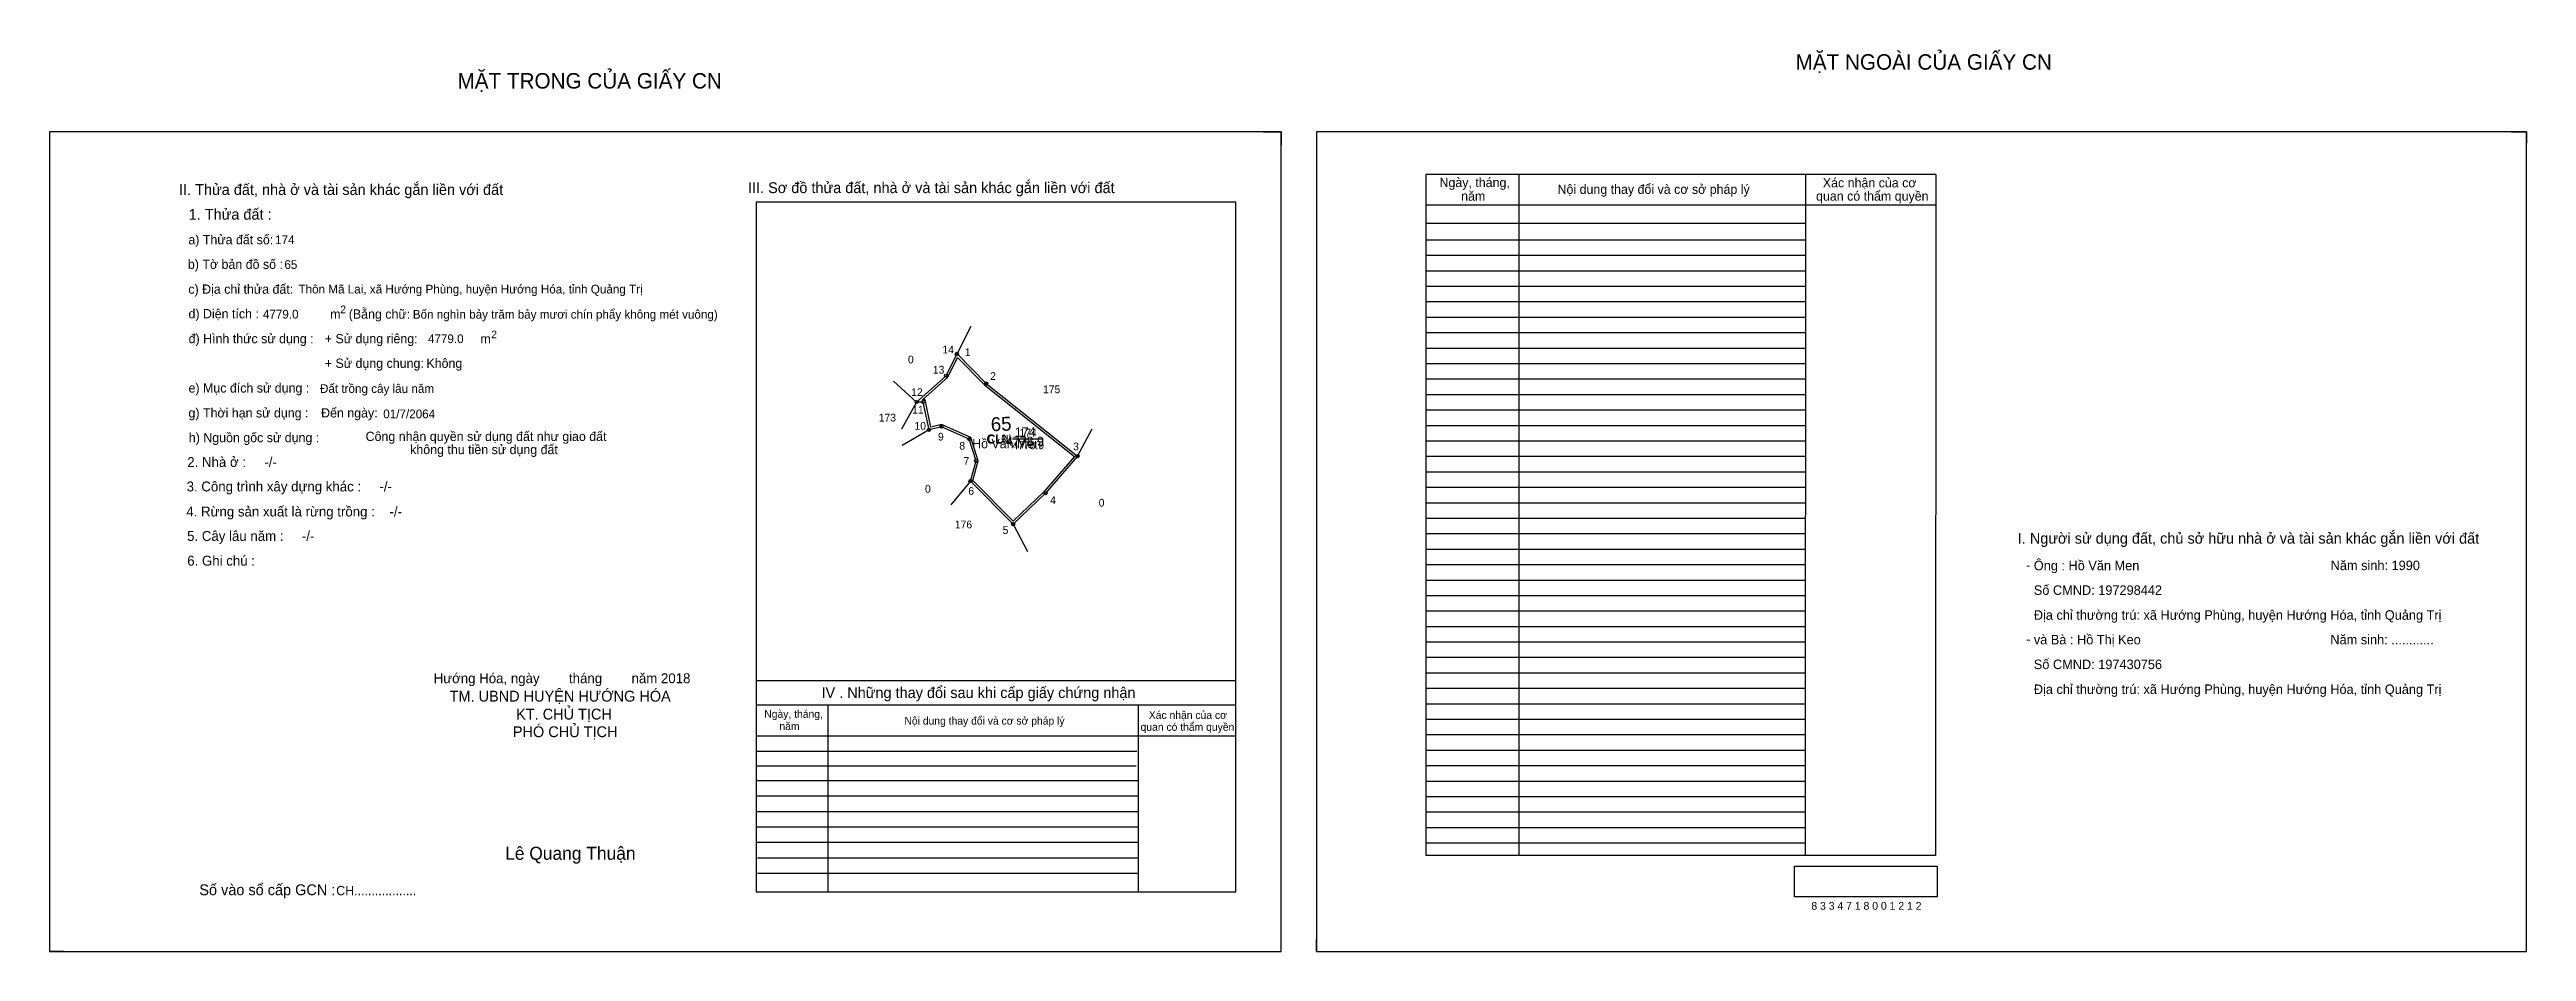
# Model space of a CAD drawing. Extents: x 532385 to 535896, y 1846813 to 1847449.
# Drawn here: x 534294 to 535896, y 1846866 to 1847449 of the extents above.
import ezdxf

# ---------------------------------------------------------------- set-up
doc = ezdxf.new("R2010")
doc.units = 0
for name, color, linetype in [('Default', 7, 'Continuous'), ('Level 10', 7, 'Continuous'), ('Level 11', 7, 'Continuous'), ('Level 13', 7, 'Continuous'), ('Level 2', 7, 'Continuous'), ('Level 27', 7, 'Continuous'), ('Level 3', 7, 'Continuous'), ('Level 36', 7, 'Continuous'), ('Level 4', 7, 'Continuous'), ('Level 5', 7, 'Continuous'), ('Level 55', 7, 'Continuous'), ('Level 6', 7, 'Continuous'), ('Level 7', 7, 'Continuous'), ('Level 8', 7, 'Continuous'), ('Level 9', 7, 'Continuous')]:
    doc.layers.add(name, color=color, linetype=linetype)

msp = doc.modelspace()

# ---------------------------------------------------------------- linework, layer by layer
at = {"layer": 'Level 10'}
for p, q in [((535079.3, 1847395.7), (535090.6, 1847395.7)), ((535090.6, 1847395.7), (535090.6, 1847387.3)), ((535886.1, 1847395.7), (535895.7, 1847395.7)), ((535895.7, 1847395.7), (535895.7, 1847388.3)), ((534294.5, 1846873.5), (534294.5, 1846865.7)), ((535113.4, 1846865.7), (535113.4, 1846873.5)), ((534303.7, 1846865.7), (534294.5, 1846865.7)), ((535113.4, 1846865.7), (535120.5, 1846865.7))]:
    msp.add_line(p, q, dxfattribs=at)
for points in [[(534294.5, 1846865.7), (535090.6, 1846865.7), (535090.6, 1847395.7), (534294.5, 1847395.7)], [(535113.4, 1846865.7), (535895.7, 1846865.7), (535895.7, 1847395.7), (535113.4, 1847395.7)], [(534917.4, 1847142), (534889.8, 1847169.9), (534893.4, 1847183), (534889, 1847197), (534871, 1847205), (534863, 1847203), (534859.3, 1847221), (534855, 1847221), (534874, 1847238), (534881, 1847252), (534881.1, 1847252.2), (534900, 1847233), (534959, 1847186), (534938.3, 1847162)], [(534917.4, 1847144), (534891.4, 1847170.3), (534894.8, 1847183), (534890.1, 1847198), (534871.1, 1847206.5), (534864.1, 1847204.7), (534860.5, 1847222.4), (534858.7, 1847222.4), (534875.1, 1847237.1), (534881.5, 1847249.9), (534899.1, 1847232), (534957, 1847185.8), (534937.3, 1847163)]]:
    msp.add_lwpolyline(points, close=True, dxfattribs=at)
at = {"layer": 'Level 11'}
for centre in [(534881, 1847252), (534881.1, 1847252.2), (534874, 1847238), (534900, 1847233), (534855, 1847221), (534859.3, 1847221), (534863, 1847203), (534871, 1847205), (534889, 1847197), (534893.4, 1847183), (534959, 1847186), (534889.8, 1847169.9), (534938.3, 1847162), (534917.4, 1847142), (534917.4, 1847142)]:
    msp.add_circle(centre, 1, dxfattribs=at)
at = {"layer": 'Level 13'}
msp.add_line((534917.6, 1847197.1), (534932.9, 1847197.1), dxfattribs=at)
at = {"layer": 'Level 27'}
for p, q in [((534881.1, 1847252.2), (534890.3, 1847270)), ((534855, 1847221), (534840.1, 1847234.4)), ((534855, 1847221), (534845.2, 1847203.5)), ((534863, 1847203), (534845.7, 1847193)), ((534959, 1847186), (534968.4, 1847203.6)), ((534889.8, 1847169.9), (534877.1, 1847154.5)), ((534917.4, 1847142), (534926.7, 1847124.3))]:
    msp.add_line(p, q, dxfattribs=at)
at = {"layer": 'Level 6'}
msp.add_lwpolyline([(535422.4, 1846920.8), (535514.8, 1846920.8), (535514.8, 1846901), (535422.4, 1846901)], close=True, dxfattribs=at)
at = {"layer": 'Level 7'}
for p, q in [((535429.4, 1847325.7), (535184.2, 1847325.7)), ((535429.4, 1847315.7), (535184.2, 1847315.7)), ((535429.4, 1847305.7), (535184.2, 1847305.7)), ((535429.4, 1847295.7), (535184.2, 1847295.7)), ((535429.4, 1847285.7), (535184.2, 1847285.7)), ((535429.4, 1847275.7), (535184.2, 1847275.7)), ((535429.4, 1847265.7), (535184.2, 1847265.7)), ((535429.4, 1847255.7), (535184.2, 1847255.7)), ((535429.4, 1847245.7), (535184.2, 1847245.7)), ((535429.4, 1847235.7), (535184.2, 1847235.7)), ((535429.4, 1847225.7), (535184.2, 1847225.7)), ((535429.4, 1847215.7), (535184.2, 1847215.7)), ((535429.4, 1847205.7), (535184.2, 1847205.7)), ((535429.4, 1847195.7), (535184.2, 1847195.7)), ((535429.4, 1847185.7), (535184.2, 1847185.7)), ((535429.4, 1847175.7), (535184.2, 1847175.7)), ((535429.4, 1847165.7), (535184.2, 1847165.7)), ((535429.4, 1847155.7), (535184.2, 1847155.7)), ((535429.4, 1847145.7), (535184.2, 1847145.7)), ((535429.4, 1847135.7), (535184.2, 1847135.7)), ((535429.4, 1847125.7), (535184.2, 1847125.7)), ((535429.4, 1847115.7), (535184.2, 1847115.7)), ((535429.4, 1847105.7), (535184.2, 1847105.7)), ((535429.4, 1847095.7), (535184.2, 1847095.7)), ((535429.4, 1847085.7), (535184.2, 1847085.7)), ((535429.4, 1847075.7), (535184.2, 1847075.7)), ((535429.4, 1847065.7), (535184.2, 1847065.7)), ((535429.4, 1847055.7), (535184.2, 1847055.7)), ((535429.4, 1847045.7), (535184.2, 1847045.7)), ((535429.4, 1847035.7), (535184.2, 1847035.7)), ((535429.4, 1847025.7), (535184.2, 1847025.7)), ((535429.4, 1847015.7), (535184.2, 1847015.7)), ((535429.4, 1847005.7), (535184.2, 1847005.7)), ((534997.4, 1846995), (534751.3, 1846995)), ((534996.9, 1846985.6), (534751.3, 1846985.6)), ((535429.4, 1846995.7), (535184.2, 1846995.7)), ((535429.4, 1846985.7), (535184.2, 1846985.7)), ((534998.2, 1846976.1), (534751.3, 1846976.1)), ((535429.4, 1846975.7), (535184.2, 1846975.7)), ((534998.2, 1846966.1), (534751.3, 1846966.1)), ((534998.2, 1846956.1), (534751.3, 1846956.1)), ((535429.4, 1846965.7), (535184.2, 1846965.7)), ((535429.4, 1846955.7), (535184.2, 1846955.7)), ((534998.2, 1846946.1), (534751.3, 1846946.1)), ((535429.4, 1846945.7), (535184.2, 1846945.7)), ((534998.2, 1846936.1), (534751.3, 1846936.1)), ((534998.2, 1846926.1), (534752.1, 1846926.1)), ((535429.4, 1846935.7), (535184.2, 1846935.7)), ((534998.2, 1846916.1), (534752.1, 1846916.1))]:
    msp.add_line(p, q, dxfattribs=at)
at = {"layer": 'Level 8'}
for p, q in [((535513.8, 1847368.2), (535184.2, 1847368.2)), ((535184.2, 1847368.2), (535184.2, 1846927.7)), ((535244.2, 1847368.2), (535244.2, 1846927.7)), ((535429.6, 1847368), (535429.4, 1846927.7)), ((535513.8, 1847368.2), (535513.7, 1846927.7)), ((535061.3, 1847350.3), (534751.3, 1847350.3)), ((534751.3, 1847350.3), (534751.3, 1846904.3)), ((535061.3, 1846904.3), (535061.3, 1847350.3)), ((535513.8, 1847348.2), (535184.2, 1847348.2)), ((535429.4, 1847336.4), (535184.2, 1847336.4)), ((535061.3, 1847040.7), (534751.3, 1847040.7)), ((535061.3, 1847025), (534751.3, 1847025)), ((534797.5, 1847025), (534797.5, 1846904.3)), ((534998.2, 1847025), (534998.2, 1846904.3)), ((535061.3, 1847005), (534751.3, 1847005)), ((535513.7, 1846927.7), (535184.2, 1846927.7)), ((534751.3, 1846904.3), (535061.3, 1846904.3))]:
    msp.add_line(p, q, dxfattribs=at)
at = {"layer": 'Level 9'}
msp.add_line((534916.9, 1847197.1), (534936.9, 1847197.1), dxfattribs=at)

# ---------------------------------------------------------------- texts
at = {"layer": 'Default'}
for s, p in [('e) Mục đích sử dụng :', (534384.3, 1847227.1)), ('g) Thời hạn sử dụng :', (534384.3, 1847211)), ('Đến ngày:', (534470, 1847211)), ('h) Nguồn gốc sử dụng :', (534384.5, 1847195)), ('Công nhận quyền sử dụng đất như giao đất', (534498.8, 1847195.8)), ('không thu tiền sử dụng đất', (534527.6, 1847187.3))]:
    msp.add_text(s, height=6, dxfattribs=at).set_placement(p)
at = {"layer": 'Level 13'}
for s, p in [('CLN', (534901, 1847194.6)), ('4778.9', (534916.9, 1847190.5)), ('174', (534921.5, 1847198.7))]:
    msp.add_text(s, height=5, dxfattribs=at).set_placement(p)
at = {"layer": 'Level 2'}
msp.add_text('Hồ Văn Men', height=6, dxfattribs=at).set_placement((534890.9, 1847191.1))
at = {"layer": 'Level 3'}
msp.add_text('CLN', height=6, dxfattribs=at).set_placement((534900.1, 1847194.1))
at = {"layer": 'Level 36'}
for s, p in [('0', (534849.4, 1847246)), ('175', (534936.7, 1847226.7)), ('173', (534830.5, 1847208.4)), ('0', (534860.4, 1847162.4)), ('176', (534879.7, 1847139.3)), ('0', (534972.7, 1847153.4))]:
    msp.add_text(s, height=5, dxfattribs=at).set_placement(p)
at = {"layer": 'Level 4'}
msp.add_text('174', height=6, dxfattribs=at).set_placement((534918.5, 1847198.6))
at = {"layer": 'Level 5'}
msp.add_text('4778.9', height=6, dxfattribs=at).set_placement((534912.7, 1847192.6))
at = {"layer": 'Level 55'}
for s, height, p in [('14', 0.8, (534880.4, 1847252)), ('175', 0.22, (534880.9, 1847252)), ('0', 0.22, (534880.9, 1847251.8)), ('1', 0.8, (534880.9, 1847252.2)), ('0', 0.22, (534881, 1847252)), ('13', 0.8, (534873.5, 1847238)), ('0', 0.22, (534873.9, 1847237.8)), ('2', 0.8, (534899.7, 1847233)), ('175', 0.22, (534899.8, 1847232.8)), ('12', 0.8, (534854.4, 1847221)), ('173', 0.22, (534854.8, 1847220.8)), ('173', 0.22, (534854.8, 1847220.8)), ('0', 0.22, (534854.9, 1847220.8)), ('11', 0.8, (534858.8, 1847221)), ('173', 0.22, (534859.1, 1847220.8)), ('173', 0.22, (534859.1, 1847220.8)), ('10', 0.8, (534862.4, 1847203)), ('173', 0.22, (534862.8, 1847202.8)), ('173', 0.22, (534862.8, 1847202.8)), ('0', 0.22, (534862.9, 1847202.8)), ('0', 0.22, (534862.9, 1847202.8)), ('9', 0.8, (534870.7, 1847205)), ('0', 0.22, (534870.9, 1847204.8)), ('0', 0.22, (534870.9, 1847204.8)), ('8', 0.8, (534888.7, 1847197)), ('0', 0.22, (534888.9, 1847196.8)), ('0', 0.22, (534888.9, 1847196.8)), ('7', 0.8, (534893.1, 1847183)), ('0', 0.22, (534893.3, 1847182.8)), ('0', 0.22, (534893.3, 1847182.8)), ('3', 0.8, (534958.8, 1847186)), ('175', 0.22, (534958.8, 1847185.8)), ('0', 0.22, (534958.9, 1847185.8)), ('6', 0.8, (534889.5, 1847169.9)), ('176', 0.22, (534889.6, 1847169.7)), ('0', 0.22, (534889.7, 1847169.7)), ('0', 0.22, (534889.7, 1847169.7)), ('4', 0.8, (534938.1, 1847162)), ('0', 0.22, (534938.3, 1847161.8)), ('5', 0.8, (534917.1, 1847142)), ('176', 0.22, (534917.1, 1847141.8)), ('0', 0.22, (534917.3, 1847141.8))]:
    msp.add_text(s, height=height, dxfattribs=at).set_placement(p)
at = {"layer": 'Level 6'}
for s, height, p in [('174', 5.63, (534440.3, 1847323.1)), ('65', 5.63, (534446.3, 1847307.1)), ('Thôn Mã Lai, xã Hướng Phùng, huyện Hướng Hóa, tỉnh Quảng Trị', 5.64, (534455.4, 1847291.2)), ('4779.0', 5.63, (534432.4, 1847275)), ('Bốn nghìn bảy trăm bảy mươi chín phẩy không mét vuông)', 5.632, (534529.3, 1847274.9)), ('4779.0', 5.63, (534539.1, 1847259.1)), ('Đất trồng cây lâu năm', 5.64, (534469.3, 1847226.9)), ('01/7/2064', 5.64, (534510.2, 1847210.5)), ('Ông : Hồ Văn Men', 6.16, (535577.2, 1847112.2)), ('Năm sinh: 1990', 6.16, (535769.1, 1847112.3)), ('Số CMND: 197298442', 6.16, (535577.2, 1847096.3)), ('Địa chỉ thường trú: xã Hướng Phùng, huyện Hướng Hóa, tỉnh Quảng Trị', 6.16, (535577.2, 1847080.2)), ('và Bà : Hồ Thị Keo', 6.16, (535577.2, 1847064.3)), ('Năm sinh: ............', 6.16, (535768.9, 1847064.3)), ('Số CMND: 197430756', 6.16, (535577.2, 1847048.3)), ('Địa chỉ thường trú: xã Hướng Phùng, huyện Hướng Hóa, tỉnh Quảng Trị', 6.16, (535577.2, 1847032.2)), ('8 3 3 4 7 1 8 0 0 1 2 1 2', 5.04, (535433.4, 1846892.7))]:
    msp.add_text(s, height=height, dxfattribs=at).set_placement(p)
at = {"layer": 'Level 7'}
for s, height, p in [('MẶT NGOÀI CỦA GIẤY CN', 10, (535423.2, 1847435.9)), ('MẶT TRONG CỦA GIẤY CN', 10, (534558.2, 1847423.7)), ('II. Thửa đất, nhà ở và tài sản khác gắn liền với đất', 7, (534378.2, 1847354.9)), ('III. Sơ đồ thửa đất, nhà ở và tài sản khác gắn liền với đất', 7, (534746, 1847356.1)), ('Ngày, tháng,', 6, (535193, 1847360)), ('năm', 6, (535207, 1847351.2)), ('Nội dung thay đổi và cơ sở pháp lý', 6, (535269.3, 1847355.6)), (' quan có thẩm quyền', 6, (535434.2, 1847351.2)), ('Xác nhận của cơ', 6, (535440.8, 1847359.8)), ('1. Thửa đất :', 7, (534384.4, 1847338.9)), ('a) Thửa đất số:', 6, (534384.2, 1847323)), ('b) Tờ bản đồ số :', 6, (534383.9, 1847307.1)), ('c) Địa chỉ thửa đất:', 6, (534384.2, 1847291)), ('d) Diện tích :', 6, (534384.3, 1847275.1)), ('m', 6, (534475.9, 1847274.9)), ('2', 5, (534482.4, 1847278.4)), ('(Bằng chữ:', 6, (534487.9, 1847274.9)), ('đ) Hình thức sử dụng :', 6, (534384.4, 1847259)), ('+ Sử dụng riêng:', 6, (534472.4, 1847259)), ('m', 6, (534573, 1847258.9)), ('2', 5, (534580, 1847262.2)), ('+ Sử dụng chung:', 6, (534472.4, 1847243.1)), ('Không', 6, (534538.1, 1847243.1)), ('2. Nhà ở :     -/-', 6.4, (534383.5, 1847179)), ('3. Công trình xây dựng khác :     -/-', 6.4, (534383.1, 1847163.2)), ('4. Rừng sản xuất là rừng trồng :    -/-', 6.4, (534382.9, 1847147)), ('5. Cây lâu năm :     -/-', 6.4, (534383.4, 1847131.2)), ('I. Người sử dụng đất, chủ sở hữu nhà ở và tài sản khác gắn liền với đất', 7, (535566.8, 1847129.4)), ('6. Ghi chú :', 6.4, (534383.5, 1847115.2)), ('-', 6.4, (535572.1, 1847112.4)), ('-', 6.4, (535572.2, 1847064.5)), ('Hướng Hóa, ngày        tháng        năm 2018', 6.4, (534542.8, 1847039.2)), ('TM. UBND HUYỆN HƯỚNG HÓA', 7, (534553.1, 1847027.3)), ('IV . Những thay đổi sau khi cấp giấy chứng nhận', 7, (534793.5, 1847029.6)), ('KT. CHỦ TỊCH', 7, (534596.1, 1847015.7)), ('Ngày, tháng,', 5, (534756.5, 1847016.8)), ('Nội dung thay đổi và cơ sở pháp lý', 5, (534847.1, 1847012.4)), ('Xác nhận của cơ', 5, (535005.1, 1847016.1)), ('PHÓ CHỦ TỊCH', 7, (534594, 1847004.3)), ('năm', 5, (534766.3, 1847008.9)), (' quan có thẩm quyền', 5, (534997.9, 1847008.4)), ('Lê Quang Thuận', 8.4, (534589, 1846925)), ('Số vào sổ cấp GCN :', 7, (534391.3, 1846902.1)), ('CH..................', 6, (534479.8, 1846902.1))]:
    msp.add_text(s, height=height, dxfattribs=at).set_placement(p)
msp.add_text('65', height=9, rotation=2, dxfattribs=at).set_placement((534903.1, 1847202.1))
at = {"layer": 'Level 9'}
for s, p in [('14', (534871.7, 1847252.4)), ('13', (534865.5, 1847239.4)), ('1', (534886.1, 1847250.7)), ('12', (534851.5, 1847224.9)), ('2', (534902.6, 1847235.3)), ('11', (534852.1, 1847213.5)), ('10', (534853.6, 1847203.1)), ('9', (534868.8, 1847196.1)), ('8', (534882.6, 1847190.2)), ('3', (534956.2, 1847189.8)), ('7', (534885.3, 1847180.4)), ('6', (534888.4, 1847161)), ('4', (534941.3, 1847155.1)), ('5', (534910.6, 1847135.7))]:
    msp.add_text(s, height=5, dxfattribs=at).set_placement(p)

doc.saveas('drawing.dxf')
